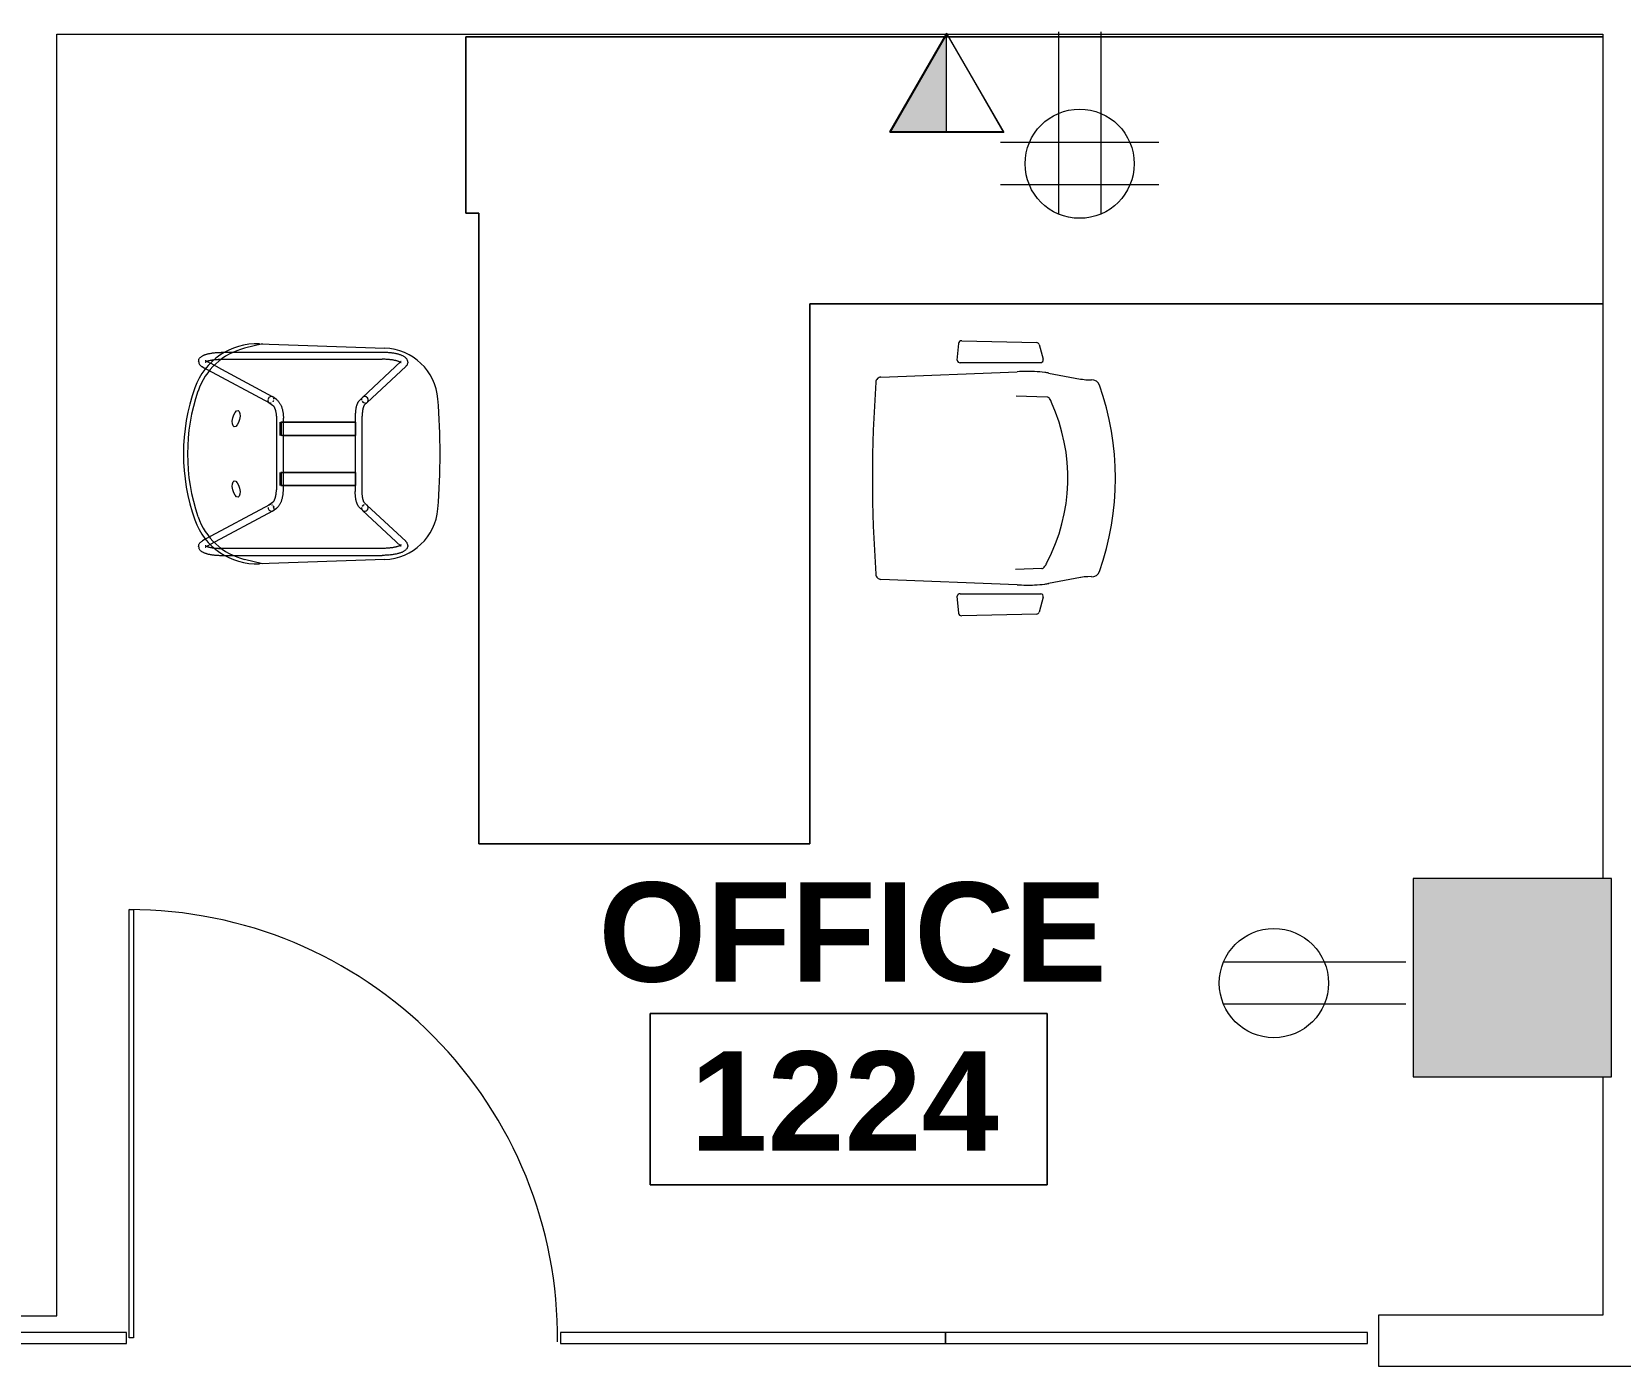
# Model space of a CAD drawing. Header units: inches. Extents: x -326 to 986, y -79 to 1436.
# Drawn here: x 121.2 to 265.2, y 191.3 to 312.3 of the extents above; entities that cross this region are included whole.
import ezdxf

# ---------------------------------------------------------------- set-up
doc = ezdxf.new("R2010")
doc.units = ezdxf.units.IN
doc.header["$LTSCALE"] = 48
doc.header["$MEASUREMENT"] = 0
for name, color, linetype, lineweight in [('A-ANNO-NOTE', 4, 'Continuous', 13), ('A-AREA-IDEN', 1, 'Continuous', 9), ('A-DOOR', 8, 'Continuous', 13), ('A-GLAZ-CURT', 8, 'Continuous', 9), ('A-WALL', 8, 'Continuous', 13), ('I-FURN', 47, 'Continuous', 9), ('S-COLS', 8, 'Continuous', 13)]:
    doc.layers.add(name, color=color, linetype=linetype, lineweight=lineweight)
doc.styles.add('Swis721 Lt BT_B', font='', dxfattribs={"height": 9})
doc.styles.get('Swis721 Lt BT_B').set_extended_font_data('Swis721 Lt BT', bold=True)

# ---------------------------------------------------------------- blocks, each defined once
blk = doc.blocks.new('Concrete-Square-Column - 18 x 18-6977650-Level XX  POWER _ SIGNAL NEW')
at = {"layer": 'S-COLS'}
blk.add_hatch(color=256, dxfattribs=at).paths.add_polyline_path([(-3.86, -9), (9, -9), (9, 9), (-9, 9), (-9, -9)], flags=0)
for p, q in [((9, 9), (-9, 9)), ((-9, 9), (-9, -9)), ((9, -9), (9, 9)), ((-9, -9), (9, -9))]:
    blk.add_line(p, q, dxfattribs=at)
blk = doc.blocks.new('Furniture 15 - Furniture 2-8205209-Level XX  POWER _ SIGNAL NEW')
at = {"layer": 'I-FURN'}
for p, q in [((263.58, 311.82), (160.52, 311.82)), ((160.52, 311.82), (160.52, 295.83)), ((160.52, 295.83), (160.52, 311.82)), ((160.52, 311.82), (263.58, 311.82)), ((160.52, 295.83), (161.7, 295.83)), ((161.7, 295.83), (160.52, 295.83)), ((161.7, 295.83), (161.7, 238.67)), ((161.7, 238.67), (161.7, 295.83)), ((191.7, 238.67), (191.7, 287.61)), ((191.7, 287.61), (263.58, 287.61)), ((263.58, 287.61), (191.7, 287.61)), ((191.7, 287.61), (191.7, 238.67)), ((161.7, 238.67), (191.7, 238.67)), ((191.7, 238.67), (161.7, 238.67))]:
    blk.add_line(p, q, dxfattribs=at)
blk = doc.blocks.new('Haworth_Chair_Very-Perforated Conference - Arms-7937587-Level XX  POWER _ SIGNAL NEW')
at = {"layer": 'I-FURN'}
for p, q in [((-9.66, -3.1), (-9.17, 9.25)), ((9.17, 9.25), (9.66, -3.1)), ((-12.31, -4.88), (-12.46, 1.93)), ((-12.22, 2.2), (-10.7, 2.33)), ((-10.47, 2.08), (-10.47, -5.24)), ((10.47, -5.24), (10.47, 2.08)), ((10.7, 2.33), (12.22, 2.2)), ((12.46, 1.93), (12.31, -4.88)), ((-8.18, -5.32), (-8.28, -2.93)), ((7.35, -5.81), (7.45, -3)), ((-10.78, -5.45), (-12.13, -5.09)), ((12.13, -5.09), (10.78, -5.45)), ((-8.99, -8.85), (-9.54, -5.95)), ((9.54, -5.95), (8.99, -8.85)), ((-8.92, -9.82), (-8.93, -9.49)), ((8.93, -9.49), (8.92, -9.82))]:
    blk.add_line(p, q, dxfattribs=at)
for centre, radius, start, end in [((-8.7, 9.25), 0.465, 90, 180), ((0, -107.25), 117.28, 85.7439, 94.2561), ((8.7, 9.25), 0.465, 0, 90.1415), ((-12.2, 1.95), 0.26, 94.7236, 183.2764), ((-10.72, 2.08), 0.254, 359.9835, 85.1214), ((10.72, 2.08), 0.254, 94.8786, 180.0165), ((12.2, 1.95), 0.26, 356.7236, 85.2764), ((14.88, -4.07), 24.56, 177.734, 181.396), ((-14.88, -4.07), 24.56, 358.604, 2.266), ((-12.06, -4.84), 0.253, 189.3587, 255.0149), ((-10.72, -5.2), 0.251, 255.0149, 352.3147), ((-1.67, -4.48), 8, 181.396, 188.0632), ((-1.67, -4.48), 8, 188.0632, 190.6423), ((-7.9, -5.31), 0.279, 182.2861, 236.5267), ((-7.07, -4.46), 1.47, 227.5862, 244.4489), ((1.67, -4.48), 8, 349.3577, 351.9368), ((1.67, -4.48), 8, 351.9368, 358.604), ((10.72, -5.2), 0.251, 187.6853, 284.9851), ((12.06, -4.84), 0.253, 284.9851, 350.6413), ((0.03, 8.86), 16.55, 242.3132, 294.4119), ((6.23, -4.53), 1.8, 290.6312, 303.4353), ((7.07, -5.79), 0.28, 303.4353, 356.5647), ((-12.59, -9.53), 3.66, 0.5592, 10.6423), ((-8.2, -9.88), 0.726, 175.2058, 250.5697), ((8.2, -9.88), 0.726, 289.4303, 4.7942), ((12.59, -9.53), 3.66, 169.3577, 179.4408), ((0, 13.38), 25.38, 250.5697, 289.4303)]:
    blk.add_arc(centre, radius, start, end, dxfattribs=at)
blk = doc.blocks.new('HighTower_Eyes_Guest - HighTower_Eyes_Guest-V24-Level XX  POWER _ SIGNAL NEW')
at = {"layer": 'I-FURN'}
for p, q in [((-8.38, 8.72), (-5.12, 5.24)), ((-8.25, 8.72), (-8.26, 8.71)), ((-8.25, 8.73), (-8.25, 8.72)), ((-8.25, 8.72), (-8.25, 8.72)), ((-4.67, 5.67), (-7.92, 9.15)), ((7.92, 9.15), (4.67, 5.67)), ((5.12, 5.24), (8.38, 8.72)), ((8.31, 9.33), (8.25, 9.33)), ((8.25, 8.73), (8.25, 8.72)), ((-9.98, -4.11), (-9.58, 7.25)), ((8.33, 8.6), (8.34, 8.57)), ((8.53, 7.8), (8.53, 7.74)), ((8.53, 7.74), (8.54, 7.67)), ((8.54, 7.67), (8.55, 7.6)), ((9.19, 7.46), (9.19, 7.38)), ((9.58, 7.25), (9.98, -4.11)), ((-9.2, 7.02), (-9.2, -7.23)), ((-8.57, -7.57), (-8.57, 7.02)), ((8.57, 7.02), (8.57, -7.57)), ((9.2, -7.19), (9.2, 7.02)), ((-5.13, 5.25), (-4.85, 4.95)), ((-4.4, 5.38), (-4.67, 5.67)), ((-4.42, 4.71), (-4.38, 4.7)), ((3.42, 5.2), (-3.42, 5.2)), ((-3.42, 4.58), (-2.86, 4.58)), ((-1.68, 4.61), (-2.86, 4.61)), ((-2.86, 4.61), (-2.86, 4.59)), ((-2.86, 4.6), (-1.68, 4.6)), ((-2.86, 4.58), (-2.86, 4.6)), ((-2.86, 3.53), (-2.86, 4.6)), ((-2.86, 4.59), (-2.86, 4.58)), ((-2.86, 4.58), (-2.86, 3.07)), ((-1.68, 4.59), (-1.68, 4.61)), ((-1.68, 4.6), (-1.68, 4.58)), ((-1.68, 4.6), (-1.68, 3.53)), ((-1.68, 4.58), (-1.68, 4.59)), ((-1.68, 4.58), (1.68, 4.58)), ((-1.68, 3.07), (-1.68, 4.58)), ((1.68, 4.59), (1.68, 4.61)), ((1.68, 4.61), (2.86, 4.61)), ((1.68, 3.53), (1.68, 4.6)), ((1.68, 4.6), (1.68, 4.58)), ((2.86, 4.6), (1.68, 4.6)), ((1.68, 4.58), (1.68, 4.59)), ((1.68, 4.58), (1.68, 3.07)), ((2.86, 4.61), (2.86, 4.59)), ((2.86, 4.58), (2.86, 4.6)), ((2.86, 4.6), (2.86, 3.53)), ((2.86, 4.59), (2.86, 4.58)), ((2.86, 4.58), (3.42, 4.58)), ((2.86, 3.07), (2.86, 4.58)), ((4.67, 5.67), (4.4, 5.38)), ((4.85, 4.95), (5.13, 5.25)), ((-2.86, 3.21), (-2.86, 3.53)), ((-2.86, -1.43), (-2.86, 3.21)), ((-2.86, 3.07), (-2.86, 1.82)), ((-1.68, 3.53), (-1.68, 3.21)), ((-1.68, 3.21), (-1.68, -1.43)), ((-1.68, 1.82), (-1.68, 3.07)), ((1.68, 3.21), (1.68, 3.53)), ((1.68, -1.43), (1.68, 3.21)), ((1.68, 3.07), (1.68, 1.82)), ((2.86, 3.53), (2.86, 3.21)), ((2.86, 3.21), (2.86, -1.43)), ((2.86, 1.82), (2.86, 3.07)), ((-2.86, 1.82), (-2.86, 0.75)), ((-1.68, 0.75), (-1.68, 1.82)), ((1.68, 1.82), (1.68, 0.75)), ((2.86, 0.75), (2.86, 1.82)), ((-2.86, 0.75), (-2.86, -0.38)), ((-1.68, -0.38), (-1.68, 0.75)), ((1.68, 0.75), (1.68, -0.38)), ((2.86, -0.38), (2.86, 0.75)), ((-2.86, -0.38), (-2.86, -1.94)), ((-2.86, -1.76), (-2.86, -1.43)), ((-1.68, -1.94), (-1.68, -0.38)), ((-1.68, -1.43), (-1.68, -1.76)), ((1.68, -0.38), (1.68, -1.95)), ((1.68, -1.76), (1.68, -1.43)), ((2.86, -1.94), (2.86, -0.38)), ((2.86, -1.43), (2.86, -1.76)), ((-4.92, -2.56), (-5.16, -2.9)), ((3.25, -1.94), (-3.25, -1.94)), ((-3.25, -2.57), (3.25, -2.57)), ((-2.86, -2.04), (-2.86, -1.76)), ((-2.86, -1.99), (-2.86, -2.03)), ((-2.86, -2.04), (-2.86, -2.1)), ((-2.86, -2.1), (-2.86, -2.04)), ((-2.86, -2.17), (-2.86, -2.1)), ((-2.86, -2.12), (-2.86, -2.17)), ((-1.68, -2.12), (-2.86, -2.12)), ((-1.68, -2.22), (-2.86, -2.22)), ((-1.68, -1.76), (-1.68, -2.04)), ((-1.68, -2.04), (-1.68, -2.09)), ((-1.68, -2.09), (-1.68, -2.04)), ((-1.68, -2.1), (-1.68, -2.16)), ((1.68, -2.04), (1.68, -1.76)), ((1.68, -2.05), (1.68, -2.1)), ((1.68, -2.1), (1.68, -2.05)), ((1.68, -2.12), (1.68, -2.18)), ((1.68, -2.18), (1.68, -2.12)), ((2.86, -2.12), (1.68, -2.12)), ((2.86, -2.22), (1.68, -2.22)), ((2.86, -1.76), (2.86, -1.96)), ((2.86, -1.99), (2.86, -2.04)), ((2.86, -2.04), (2.86, -1.99)), ((2.86, -2.04), (2.86, -2.1)), ((2.86, -2.1), (2.86, -2.04)), ((2.86, -2.11), (2.86, -2.18)), ((2.86, -2.18), (2.86, -2.12)), ((5.16, -2.9), (4.92, -2.56)), ((-9.97, -3.84), (-9.57, -5.45)), ((-5.18, -2.92), (-7.65, -7.52)), ((-7.65, -8.84), (-4.63, -3.21)), ((-4.65, -3.26), (-4.41, -2.93)), ((4.41, -2.93), (4.65, -3.26)), ((4.62, -3.2), (7.71, -8.96)), ((8.2, -8.54), (5.17, -2.9)), ((9.97, -3.84), (9.57, -5.45)), ((-9.2, -7.23), (-9.2, -7.57)), ((-8.2, -8.54), (-8.43, -8.96)), ((-7.65, -7.52), (-8.18, -8.49)), ((8.43, -8.96), (8.2, -8.54)), ((9.2, -7.57), (9.2, -7.23)), ((-8.3, -9.03), (-8.3, -9.03)), ((-7.88, -9.26), (-7.71, -8.96)), ((-7.71, -8.96), (-7.65, -8.85)), ((7.71, -8.96), (7.88, -9.26)), ((8.3, -9.03), (8.3, -9.03))]:
    blk.add_line(p, q, dxfattribs=at)
at = {"layer": 'I-FURN', "flags": 128}
for points in [[(-8.9, 8.84), (-8.93, 8.79), (-8.95, 8.74), (-8.97, 8.68), (-8.99, 8.62), (-9.01, 8.56), (-9.03, 8.5), (-9.04, 8.43), (-9.06, 8.37), (-9.08, 8.3), (-9.09, 8.23), (-9.1, 8.16), (-9.12, 8.08), (-9.13, 8.01), (-9.14, 7.93), (-9.15, 7.86), (-9.16, 7.78), (-9.17, 7.7)], [(-8.32, 9.33), (-8.38, 9.33), (-8.45, 9.31), (-8.51, 9.29), (-8.56, 9.27), (-8.61, 9.24), (-8.65, 9.2), (-8.69, 9.16), (-8.73, 9.12), (-8.77, 9.08), (-8.8, 9.04), (-8.83, 8.99), (-8.85, 8.94), (-8.88, 8.9), (-8.9, 8.85)], [(-8.3, 8.66), (-8.31, 8.63), (-8.33, 8.6), (-8.34, 8.57), (-8.36, 8.53), (-8.37, 8.49), (-8.39, 8.45), (-8.4, 8.4), (-8.42, 8.35), (-8.43, 8.3), (-8.45, 8.25), (-8.46, 8.19), (-8.47, 8.13), (-8.48, 8.07), (-8.49, 8.01), (-8.51, 7.95), (-8.52, 7.88), (-8.52, 7.81)], [(-8.38, 8.73), (-8.38, 8.72), (-8.38, 8.72)], [(-8.31, 9.33), (-8.25, 9.33), (-8.19, 9.31), (-8.13, 9.29), (-8.07, 9.27), (-8.02, 9.24), (-7.98, 9.2), (-7.94, 9.16), (-7.92, 9.15)], [(-8.26, 8.71), (-8.27, 8.7), (-8.29, 8.68), (-8.3, 8.66)], [(8.02, 9.24), (7.98, 9.2), (7.94, 9.16), (7.92, 9.15)], [(8.13, 9.29), (8.07, 9.27), (8.02, 9.24)], [(8.25, 9.33), (8.19, 9.31), (8.13, 9.29)], [(8.25, 8.72), (8.25, 8.72), (8.26, 8.71)], [(8.26, 8.71), (8.27, 8.7), (8.29, 8.68), (8.3, 8.66)], [(8.3, 8.66), (8.31, 8.63), (8.33, 8.6)], [(8.32, 9.33), (8.38, 9.33), (8.45, 9.31), (8.51, 9.29), (8.56, 9.27), (8.61, 9.24), (8.65, 9.2), (8.69, 9.16), (8.73, 9.12), (8.77, 9.08), (8.8, 9.04), (8.83, 8.99), (8.85, 8.94), (8.88, 8.9), (8.9, 8.85)], [(8.38, 8.73), (8.38, 8.72), (8.38, 8.72)], [(8.9, 8.84), (8.93, 8.79), (8.95, 8.74), (8.97, 8.68), (8.99, 8.62), (9.01, 8.56), (9.03, 8.5), (9.04, 8.43), (9.06, 8.37), (9.08, 8.3), (9.09, 8.23), (9.1, 8.16), (9.12, 8.08), (9.13, 8.01), (9.14, 7.93), (9.15, 7.86), (9.16, 7.78), (9.17, 7.7)], [(-9.19, 7.46), (-9.19, 7.38), (-9.19, 7.29), (-9.2, 7.21), (-9.2, 7.13), (-9.2, 7.04), (-9.2, 7.02)], [(-9.17, 7.68), (-9.17, 7.62), (-9.18, 7.54), (-9.19, 7.46)], [(-8.53, 7.8), (-8.53, 7.74), (-8.54, 7.67), (-8.55, 7.6), (-8.55, 7.53), (-8.56, 7.45), (-8.56, 7.38), (-8.57, 7.3), (-8.57, 7.23), (-8.57, 7.15), (-8.57, 7.08), (-8.57, 7.02)], [(8.34, 8.57), (8.36, 8.53), (8.37, 8.49), (8.39, 8.45), (8.4, 8.4)], [(8.4, 8.4), (8.42, 8.35), (8.43, 8.3), (8.45, 8.25)], [(8.45, 8.25), (8.46, 8.19), (8.47, 8.13), (8.48, 8.07), (8.49, 8.01), (8.51, 7.95), (8.52, 7.88), (8.52, 7.81)], [(8.55, 7.6), (8.55, 7.53), (8.56, 7.45), (8.56, 7.38), (8.57, 7.3), (8.57, 7.23)], [(8.57, 7.23), (8.57, 7.15), (8.57, 7.08), (8.57, 7.02)], [(9.17, 7.68), (9.17, 7.62), (9.18, 7.54), (9.19, 7.46)], [(9.19, 7.38), (9.19, 7.29), (9.2, 7.21), (9.2, 7.13)], [(9.2, 7.13), (9.2, 7.04), (9.2, 7.02)], [(-4.85, 4.95), (-4.82, 4.92), (-4.79, 4.89), (-4.76, 4.87), (-4.72, 4.85), (-4.69, 4.83), (-4.65, 4.81), (-4.62, 4.79), (-4.58, 4.77), (-4.54, 4.75), (-4.5, 4.74), (-4.46, 4.73), (-4.42, 4.71)], [(-4.4, 5.38), (-4.4, 5.38), (-4.39, 5.38), (-4.38, 5.37), (-4.37, 5.37), (-4.36, 5.36), (-4.35, 5.35), (-4.33, 5.34), (-4.31, 5.33), (-4.29, 5.33), (-4.26, 5.32), (-4.24, 5.31), (-4.21, 5.3), (-4.18, 5.29), (-4.15, 5.28), (-4.11, 5.27), (-4.08, 5.27), (-4.04, 5.26), (-4, 5.25), (-3.97, 5.24), (-3.93, 5.24), (-3.88, 5.23), (-3.84, 5.23), (-3.8, 5.22), (-3.76, 5.22), (-3.71, 5.21), (-3.67, 5.21), (-3.62, 5.21), (-3.58, 5.21), (-3.53, 5.2), (-3.49, 5.2), (-3.44, 5.2), (-3.42, 5.2)], [(-4.38, 4.7), (-4.34, 4.69), (-4.29, 4.67), (-4.25, 4.66), (-4.2, 4.65), (-4.16, 4.64), (-4.11, 4.64), (-4.06, 4.63), (-4.01, 4.62), (-3.96, 4.61), (-3.91, 4.61), (-3.86, 4.6), (-3.81, 4.6), (-3.76, 4.59), (-3.7, 4.59), (-3.65, 4.58), (-3.6, 4.58), (-3.54, 4.58), (-3.49, 4.58), (-3.44, 4.58), (-3.42, 4.58)], [(4.4, 5.38), (4.4, 5.38), (4.39, 5.38), (4.38, 5.37), (4.37, 5.37), (4.36, 5.36), (4.35, 5.35), (4.33, 5.34), (4.31, 5.33), (4.29, 5.33), (4.26, 5.32), (4.24, 5.31), (4.21, 5.3), (4.18, 5.29), (4.15, 5.28), (4.11, 5.27), (4.08, 5.27), (4.04, 5.26), (4, 5.25), (3.97, 5.24), (3.93, 5.24), (3.88, 5.23), (3.84, 5.23), (3.8, 5.22), (3.76, 5.22), (3.71, 5.21), (3.67, 5.21), (3.62, 5.21), (3.58, 5.21), (3.53, 5.2), (3.49, 5.2), (3.44, 5.2), (3.42, 5.2)], [(4.85, 4.95), (4.82, 4.92), (4.79, 4.89), (4.76, 4.87), (4.72, 4.85), (4.69, 4.83), (4.65, 4.81), (4.62, 4.79), (4.58, 4.77), (4.54, 4.75), (4.5, 4.74), (4.46, 4.73), (4.42, 4.71), (4.38, 4.7), (4.34, 4.69), (4.29, 4.67), (4.25, 4.66), (4.2, 4.65), (4.16, 4.64), (4.11, 4.64), (4.06, 4.63), (4.01, 4.62), (3.96, 4.61), (3.91, 4.61), (3.86, 4.6), (3.81, 4.6), (3.76, 4.59), (3.7, 4.59), (3.65, 4.58), (3.6, 4.58), (3.54, 4.58), (3.49, 4.58), (3.44, 4.58), (3.42, 4.58)], [(-4.92, -2.56), (-4.89, -2.52), (-4.86, -2.48), (-4.82, -2.44), (-4.78, -2.41), (-4.74, -2.37), (-4.7, -2.34), (-4.66, -2.31), (-4.61, -2.28), (-4.56, -2.25), (-4.52, -2.22), (-4.47, -2.2), (-4.41, -2.17), (-4.36, -2.15), (-4.31, -2.12), (-4.25, -2.1), (-4.19, -2.08), (-4.14, -2.07), (-4.08, -2.05), (-4.02, -2.03), (-3.96, -2.02), (-3.9, -2.01), (-3.83, -1.99), (-3.77, -1.98), (-3.71, -1.97), (-3.64, -1.96), (-3.58, -1.96), (-3.51, -1.95), (-3.45, -1.95), (-3.38, -1.94), (-3.32, -1.94), (-3.25, -1.94)], [(-4.41, -2.93), (-4.4, -2.91), (-4.39, -2.9), (-4.38, -2.89), (-4.36, -2.87), (-4.34, -2.85), (-4.32, -2.84), (-4.3, -2.82), (-4.28, -2.8), (-4.25, -2.79), (-4.22, -2.77), (-4.19, -2.75), (-4.15, -2.74), (-4.12, -2.72), (-4.08, -2.71), (-4.04, -2.69), (-4, -2.68), (-3.96, -2.66), (-3.91, -2.65), (-3.87, -2.64), (-3.82, -2.63), (-3.77, -2.62), (-3.72, -2.61), (-3.67, -2.6), (-3.62, -2.59), (-3.57, -2.59), (-3.52, -2.58), (-3.46, -2.58), (-3.41, -2.57), (-3.36, -2.57), (-3.3, -2.57), (-3.25, -2.57)], [(4.92, -2.56), (4.89, -2.52), (4.86, -2.48), (4.82, -2.44), (4.78, -2.41), (4.74, -2.37), (4.7, -2.34), (4.66, -2.31), (4.61, -2.28), (4.56, -2.25), (4.52, -2.22), (4.47, -2.2), (4.41, -2.17), (4.36, -2.15), (4.31, -2.12), (4.25, -2.1), (4.19, -2.08), (4.14, -2.07), (4.08, -2.05), (4.02, -2.03), (3.96, -2.02), (3.9, -2.01), (3.83, -1.99), (3.77, -1.98), (3.71, -1.97), (3.64, -1.96), (3.58, -1.96), (3.51, -1.95), (3.45, -1.95), (3.38, -1.94), (3.32, -1.94), (3.25, -1.94)], [(4.41, -2.93), (4.4, -2.91), (4.39, -2.9), (4.38, -2.89), (4.36, -2.87), (4.34, -2.85), (4.32, -2.84), (4.3, -2.82), (4.28, -2.8), (4.25, -2.79), (4.22, -2.77), (4.19, -2.75), (4.15, -2.74), (4.12, -2.72), (4.08, -2.71), (4.04, -2.69), (4, -2.68), (3.96, -2.66), (3.91, -2.65), (3.87, -2.64), (3.82, -2.63), (3.77, -2.62), (3.72, -2.61), (3.67, -2.6), (3.62, -2.59), (3.57, -2.59), (3.52, -2.58), (3.46, -2.58), (3.41, -2.57), (3.36, -2.57), (3.3, -2.57), (3.25, -2.57)], [(-8.39, -9.63), (-8.45, -9.62), (-8.51, -9.61), (-8.57, -9.59), (-8.62, -9.57), (-8.67, -9.54), (-8.71, -9.5), (-8.75, -9.47), (-8.78, -9.43), (-8.81, -9.39), (-8.84, -9.35), (-8.87, -9.31), (-8.89, -9.27), (-8.91, -9.22), (-8.94, -9.18), (-8.96, -9.13), (-8.98, -9.08), (-9, -9.03), (-9.01, -8.98), (-9.03, -8.92), (-9.05, -8.87), (-9.06, -8.81), (-9.08, -8.75), (-9.09, -8.69), (-9.1, -8.63), (-9.11, -8.57), (-9.13, -8.5), (-9.14, -8.44), (-9.15, -8.37), (-9.16, -8.3), (-9.16, -8.24), (-9.17, -8.17), (-9.18, -8.09), (-9.18, -8.02), (-9.19, -7.95), (-9.19, -7.88), (-9.19, -7.81), (-9.2, -7.73), (-9.2, -7.66), (-9.2, -7.59), (-9.2, -7.57)], [(-8.55, -8.08), (-8.56, -8.03), (-8.56, -7.96), (-8.56, -7.9), (-8.57, -7.83), (-8.57, -7.77), (-8.57, -7.7), (-8.57, -7.64), (-8.57, -7.57), (-8.57, -7.57)], [(-8.54, -8.2), (-8.54, -8.15), (-8.55, -8.09)], [(-8.38, -8.88), (-8.4, -8.85), (-8.41, -8.81), (-8.42, -8.78), (-8.43, -8.74), (-8.45, -8.69), (-8.46, -8.65), (-8.47, -8.6), (-8.48, -8.55), (-8.49, -8.5), (-8.5, -8.44), (-8.51, -8.39), (-8.52, -8.33), (-8.53, -8.27), (-8.54, -8.21)], [(8.38, -8.88), (8.4, -8.85), (8.41, -8.81), (8.42, -8.78), (8.43, -8.74), (8.45, -8.69), (8.46, -8.65), (8.47, -8.6), (8.48, -8.55), (8.49, -8.5), (8.5, -8.44), (8.51, -8.39), (8.52, -8.33), (8.53, -8.27), (8.54, -8.21)], [(8.39, -9.63), (8.45, -9.62), (8.51, -9.61), (8.57, -9.59), (8.62, -9.57), (8.67, -9.54), (8.71, -9.5), (8.75, -9.47), (8.78, -9.43), (8.81, -9.39), (8.84, -9.35), (8.87, -9.31), (8.89, -9.27), (8.91, -9.22), (8.94, -9.18), (8.96, -9.13), (8.98, -9.08), (9, -9.03), (9.01, -8.98), (9.03, -8.92), (9.05, -8.87), (9.06, -8.81), (9.08, -8.75), (9.09, -8.69), (9.1, -8.63), (9.11, -8.57), (9.13, -8.5), (9.14, -8.44), (9.15, -8.37), (9.16, -8.3), (9.16, -8.24), (9.17, -8.17), (9.18, -8.09), (9.18, -8.02), (9.19, -7.95), (9.19, -7.88), (9.19, -7.81), (9.2, -7.73), (9.2, -7.66), (9.2, -7.59), (9.2, -7.57)], [(8.54, -8.2), (8.54, -8.15), (8.55, -8.09), (8.56, -8.03), (8.56, -7.96), (8.56, -7.9)], [(8.56, -7.9), (8.57, -7.83), (8.57, -7.77), (8.57, -7.7), (8.57, -7.64), (8.57, -7.57), (8.57, -7.57)], [(-8.47, -9.03), (-8.47, -9.03), (-8.46, -9.02), (-8.46, -9.01), (-8.45, -9), (-8.44, -8.98), (-8.43, -8.96)], [(-8.39, -9.63), (-8.32, -9.62), (-8.26, -9.61), (-8.21, -9.59), (-8.15, -9.57), (-8.11, -9.54), (-8.06, -9.5), (-8.03, -9.47), (-7.99, -9.43), (-7.96, -9.39), (-7.93, -9.35), (-7.91, -9.31), (-7.88, -9.27), (-7.88, -9.26)], [(-8.32, -9.01), (-8.32, -9), (-8.34, -8.98), (-8.35, -8.96), (-8.36, -8.94), (-8.37, -8.91), (-8.38, -8.88)], [(-8.3, -9.03), (-8.31, -9.02), (-8.32, -9.01)], [(8.39, -9.63), (8.32, -9.62), (8.26, -9.61), (8.21, -9.59), (8.15, -9.57), (8.11, -9.54), (8.06, -9.5), (8.03, -9.47), (7.99, -9.43), (7.96, -9.39), (7.93, -9.35), (7.91, -9.31), (7.88, -9.27), (7.88, -9.26)], [(8.3, -9.03), (8.31, -9.02), (8.32, -9.01)], [(8.32, -9.01), (8.32, -9), (8.34, -8.98), (8.35, -8.96), (8.36, -8.94), (8.37, -8.91), (8.38, -8.88)], [(8.47, -9.03), (8.47, -9.03), (8.46, -9.02), (8.46, -9.01), (8.45, -9), (8.44, -8.98), (8.43, -8.96)]]:
    blk.add_lwpolyline(points, dxfattribs=at)
at = {"layer": 'I-FURN'}
for centre, radius, start, end in [((-4.58, 7.08), 5, 94.6837, 178), ((0, -48.87), 61.14, 85.3163, 94.6837), ((4.58, 7.08), 5, 2, 85.3163), ((-3.98, -4.32), 6, 178, 250.5275), ((3.98, -4.32), 6, 289.4725, 2), ((-3.75, -4), 6, 194, 251.1082), ((3.75, -4), 6, 288.8918, 346), ((0, 6.94), 17.94, 250.5275, 289.4725), ((0, 6.94), 17.94, 250.5275, 289.4725), ((0, 6.94), 17.57, 251.1082, 288.8918)]:
    blk.add_arc(centre, radius, start, end, dxfattribs=at)
for centre, major_axis, ratio, start_param, end_param in [((-4.9, 5.46), (0.227, 0.214), 0.915808, 2.167109, 2.357146), ((-4.9, 5.46), (0.227, 0.214), 0.915808, 2.428908, 2.632137), ((-4.9, 5.45), (0.228, 0.213), 0.916448, 2.43874, 2.608271), ((-4.9, 5.45), (0.228, 0.213), 0.916448, 2.175608, 2.346472), ((-4.9, 5.46), (0.227, 0.214), 0.915808, 2.690708, 2.898951), ((-4.9, 5.46), (0.227, 0.214), 0.915808, 1.90531, 2.091125), ((-4.9, 5.45), (0.228, 0.213), 0.916448, 1.912584, 2.084672), ((-4.9, 5.45), (0.228, 0.213), 0.916448, 2.870071, 3.13187), ((-4.9, 5.46), (0.227, 0.214), 0.915808, 2.952507, 3.141593), ((-4.9, 5.46), (0.227, 0.214), 0.915808, 1.119912, 1.82653), ((-4.9, 5.46), (0.227, 0.214), 0.915808, 3.141593, 3.214307), ((-4.9, 5.45), (0.228, 0.213), 0.916448, 3.13187, 3.141593), ((-4.9, 5.46), (0.227, 0.214), 0.915808, 3.289597, 3.476106), ((-4.9, 5.45), (0.228, 0.213), 0.916448, 1.386162, 1.561074), ((-4.9, 5.45), (0.228, 0.213), 0.916448, 1.122377, 1.299274), ((-4.9, 5.45), (0.228, 0.213), 0.916448, 3.684418, 3.861128), ((-4.9, 5.46), (0.227, 0.214), 0.915808, 0.858112, 1.035719), ((-4.9, 5.45), (0.228, 0.213), 0.916448, 0.85768, 1.037475), ((-4.9, 5.45), (0.228, 0.213), 0.916448, 3.917268, 4.104054), ((-4.9, 5.46), (0.227, 0.214), 0.915808, 0.334513, 0.772256), ((-4.9, 5.45), (0.228, 0.213), 0.916448, 0.590929, 0.775676), ((-4.9, 5.45), (0.228, 0.213), 0.916448, 0.317986, 0.513876), ((-4.9, 5.45), (0.228, 0.213), 0.916448, 4.471424, 5.226265), ((-4.9, 5.45), (0.228, 0.213), 0.916448, 6.011663, 6.535262), ((-4.9, 5.46), (0.227, 0.214), 0.915808, 6.0941, 6.355899), ((-4.9, 5.46), (0.227, 0.214), 0.915808, 4.785103, 5.278321), ((-4.9, 5.45), (0.228, 0.213), 0.916448, 5.766308, 5.982538), ((-4.9, 5.45), (0.228, 0.213), 0.916448, 5.524019, 5.708881), ((4.9, 5.45), (-0.228, 0.213), 0.916448, 1.05692, 1.808476), ((4.9, 5.45), (-0.228, 0.213), 0.916448, 6.031109, 6.554707), ((4.9, 5.46), (-0.227, 0.214), 0.915808, 6.210471, 6.472271), ((4.9, 5.46), (-0.227, 0.214), 0.915808, 1.236283, 1.433525), ((4.9, 5.46), (-0.227, 0.214), 0.915808, 1.498082, 1.759882), ((4.9, 5.45), (-0.228, 0.213), 0.916448, 5.769309, 5.979921), ((4.9, 5.46), (-0.227, 0.214), 0.915808, 5.775508, 5.948672), ((4.9, 5.45), (-0.228, 0.213), 0.916448, 5.50751, 5.70291), ((4.9, 5.46), (-0.227, 0.214), 0.915808, 5.511438, 5.686873), ((4.9, 5.45), (-0.228, 0.213), 0.916448, 2.177595, 2.364128), ((4.9, 5.45), (-0.228, 0.213), 0.916448, 5.24571, 5.434476), ((4.9, 5.46), (-0.227, 0.214), 0.915808, 5.247927, 5.425073), ((4.9, 5.45), (-0.228, 0.213), 0.916448, 2.440623, 2.627717), ((4.9, 5.45), (-0.228, 0.213), 0.916448, 4.983911, 5.168812), ((4.9, 5.46), (-0.227, 0.214), 0.915808, 4.984498, 5.163274), ((4.9, 5.46), (-0.227, 0.214), 0.915808, 2.54528, 2.707622), ((4.9, 5.45), (-0.228, 0.213), 0.916448, 4.722112, 4.904368), ((4.9, 5.46), (-0.227, 0.214), 0.915808, 4.456985, 4.639675), ((4.9, 5.46), (-0.227, 0.214), 0.915808, 3.068879, 3.141593), ((4.9, 5.45), (-0.228, 0.213), 0.916448, 3.141593, 3.151315), ((4.9, 5.45), (-0.228, 0.213), 0.916448, 3.151315, 3.413115), ((4.9, 5.46), (-0.227, 0.214), 0.915808, 3.141593, 3.330678), ((4.9, 5.46), (-0.227, 0.214), 0.915808, 4.192335, 4.377876), ((4.9, 5.45), (-0.228, 0.213), 0.916448, 4.198513, 4.377029), ((4.9, 5.46), (-0.227, 0.214), 0.915808, 3.386445, 3.592477), ((4.9, 5.46), (-0.227, 0.214), 0.915808, 3.92624, 4.116076), ((4.9, 5.45), (-0.228, 0.213), 0.916448, 3.936713, 4.113626), ((4.9, 5.46), (-0.227, 0.214), 0.915808, 3.653056, 3.854277), ((4.9, 5.45), (-0.228, 0.213), 0.916448, 3.674914, 3.850093), ((-4.9, -3.07), (-0.275, 0.148), 0.846149, 6.063543, 6.325342), ((-4.91, -3.08), (-0.255, 0.181), 0.826969, 5.525085, 5.754636), ((-4.91, -3.08), (-0.255, 0.181), 0.826969, 5.082031, 5.243448), ((-4.91, -3.08), (-0.255, 0.181), 0.826969, 4.719849, 4.91726), ((-4.9, -3.07), (-0.275, 0.148), 0.846149, 4.492747, 4.754546), ((4.9, -3.05), (0.275, 0.148), 0.846149, 1.287619, 1.78679), ((4.91, -3.08), (0.255, 0.181), 0.826969, 1.301537, 1.534958), ((4.91, -3.08), (0.255, 0.181), 0.826969, 1.039737, 1.201154), ((4.9, -3.05), (0.275, 0.148), 0.846149, 4.408433, 6.502828), ((4.9, -3.05), (0.275, 0.148), 0.846149, 0.743241, 0.922887), ((4.9, -3.05), (0.275, 0.148), 0.846149, 0.219642, 0.433932), ((4.91, -3.08), (0.255, 0.181), 0.826969, 0, 0.254339), ((-4.9, -3.07), (-0.275, 0.148), 0.846149, 0.042157, 2.033667), ((-4.91, -3.08), (-0.255, 0.181), 0.826969, 0.26926, 0.531059), ((-4.91, -3.08), (-0.255, 0.181), 0.826969, 0.531059, 0.792858), ((-4.91, -3.08), (-0.255, 0.181), 0.826969, 0, 0.00746), ((-4.9, -3.07), (-0.275, 0.148), 0.846149, 2.136552, 2.307557), ((-4.9, -3.07), (-0.275, 0.148), 0.846149, 2.398351, 2.590906), ((-4.9, -3.07), (-0.275, 0.148), 0.846149, 2.660151, 2.896492), ((-4.9, -3.07), (-0.275, 0.148), 0.846149, 2.92195, 3.141593), ((-4.91, -3.08), (-0.255, 0.181), 0.826969, 3.141593, 3.382773), ((-4.9, -3.07), (-0.275, 0.148), 0.846149, 3.141593, 3.18375), ((-4.91, -3.08), (-0.255, 0.181), 0.826969, 3.737682, 3.917238), ((-4.9, -3.07), (-0.275, 0.148), 0.846149, 3.19024, 3.369721), ((4.9, -3.05), (0.275, 0.148), 0.846149, 2.575837, 2.796189), ((4.9, -3.05), (0.275, 0.148), 0.846149, 2.92445, 3.361235), ((4.9, -3.05), (0.275, 0.148), 0.846149, 2.052238, 2.314038), ((4.91, -3.08), (0.255, 0.181), 0.826969, 2.900413, 3.141593), ((4.9, -3.05), (0.275, 0.148), 0.846149, 4.146633, 4.408433), ((4.91, -3.08), (0.255, 0.181), 0.826969, 6.275725, 6.283185), ((4.91, -3.08), (0.255, 0.181), 0.826969, 5.490327, 5.654906), ((4.91, -3.08), (0.255, 0.181), 0.826969, 5.752126, 5.946129)]:
    blk.add_ellipse(centre, major_axis=major_axis, ratio=ratio, start_param=start_param, end_param=end_param, dxfattribs=at)
for centre, major_axis in [((-3.19, -6.22), (-0.731, 0.169)), ((3.19, -6.22), (0.731, 0.169))]:
    blk.add_ellipse(centre, major_axis=major_axis, ratio=0.429347, dxfattribs=at)
blk = doc.blocks.new('CW-Single Glass Door - Full Rail - Long Pull-8645907-Level XX  POWER _ SIGNAL NEW')
at = {"layer": 'A-DOOR'}
for p, q in [((-19.42, 40.08), (-19.04, 40.08)), ((-19.42, 1.25), (-19.42, 40.08)), ((-19.04, 40.08), (-19.04, 1.25)), ((-19.04, 1.25), (-19.42, 1.25))]:
    blk.add_line(p, q, dxfattribs=at)
blk.add_arc((-19.42, 1.25), 38.83, 359.5, 90, dxfattribs=at)
blk = doc.blocks.new('System Panel - Glazed-8645916-Level XX  POWER _ SIGNAL NEW')
at = {"layer": 'A-GLAZ-CURT'}
for p, q in [((5.88, 1.75), (-5.88, 1.75)), ((-5.88, 1.75), (-5.88, 0.75)), ((5.88, 0.75), (5.88, 1.75)), ((-5.88, 0.75), (5.88, 0.75))]:
    blk.add_line(p, q, dxfattribs=at)
blk = doc.blocks.new('System Panel - Glazed-8645920-Level XX  POWER _ SIGNAL NEW')
at = {"layer": 'A-GLAZ-CURT'}
for p, q in [((17.46, 1.75), (-17.46, 1.75)), ((-17.46, 1.75), (-17.46, 0.75)), ((17.46, 0.75), (17.46, 1.75)), ((-17.46, 0.75), (17.46, 0.75))]:
    blk.add_line(p, q, dxfattribs=at)
blk = doc.blocks.new('System Panel - Glazed-8641703-Level XX  POWER _ SIGNAL NEW')
at = {"layer": 'A-GLAZ-CURT'}
for p, q in [((19.125, 1.75), (-19.125, 1.75)), ((-19.125, 1.75), (-19.125, 0.75)), ((19.125, 0.75), (19.125, 1.75)), ((-19.125, 0.75), (19.125, 0.75))]:
    blk.add_line(p, q, dxfattribs=at)
blk = doc.blocks.new('Room Tag - Room Name and Number-3379422-Level XX  POWER _ SIGNAL NEW')
at = {"layer": 'A-AREA-IDEN'}
for p, q in [((-0.1881, -0.1636), (-0.1881, -0.0018)), ((-0.1881, -0.0018), (0.1869, -0.0018)), ((0.1869, -0.0018), (-0.1881, -0.0018)), ((-0.1881, -0.0018), (-0.1881, -0.1636)), ((0.1869, -0.0018), (0.1869, -0.1636)), ((0.1869, -0.1636), (0.1869, -0.0018)), ((0.1869, -0.1636), (-0.1881, -0.1636)), ((-0.1881, -0.1636), (0.1869, -0.1636))]:
    blk.add_line(p, q, dxfattribs=at)

msp = doc.modelspace()

# ---------------------------------------------------------------- hatches: boundary and pattern name
at = {"layer": 'A-ANNO-NOTE'}
msp.add_hatch(color=256, dxfattribs=at).paths.add_polyline_path([(198.93, 303.2), (204.09, 303.2), (204.09, 312.13), (203.64, 311.37)], flags=0)

# ---------------------------------------------------------------- linework, layer by layer
for p, q in [((204.09, 312.13), (198.93, 303.2)), ((204.09, 312.13), (198.93, 303.2)), ((204.13, 312.06), (198.97, 303.13)), ((201.13, 312.06), (207.13, 312.06)), ((204.09, 303.2), (204.09, 312.13)), ((204.09, 312.13), (209.24, 303.2)), ((204.13, 312.06), (209.28, 303.13)), ((214.25, 312.27), (214.25, 295.74)), ((218.08, 312.27), (218.08, 295.74)), ((198.93, 303.2), (204.09, 303.2)), ((209.24, 303.2), (198.93, 303.2)), ((209.28, 303.13), (198.97, 303.13)), ((223.34, 302.22), (208.99, 302.22)), ((223.34, 298.39), (208.99, 298.39)), ((245.74, 227.95), (229.21, 227.95)), ((245.74, 227.95), (229.21, 227.95)), ((245.74, 224.12), (229.21, 224.12))]:
    msp.add_line(p, q, dxfattribs=at)
for centre in [(216.16, 300.31), (233.77, 226.04)]:
    msp.add_circle(centre, 4.95, dxfattribs=at)
at = {"layer": 'A-WALL'}
for p, q in [((123.44, 195.87), (123.44, 312.06)), ((123.44, 312.06), (263.58, 312.06)), ((263.58, 312.06), (263.58, 235.53)), ((263.58, 217.53), (263.58, 195.94)), ((118.81, 195.87), (123.44, 195.87)), ((263.58, 195.94), (243.25, 195.94)), ((243.25, 195.94), (243.25, 191.31)), ((243.25, 191.31), (268.21, 191.31))]:
    msp.add_line(p, q, dxfattribs=at)

# ---------------------------------------------------------------- block references
at = {"layer": 'A-AREA-IDEN', "xscale": 95.99999999999994, "yscale": 95.99999999999994, "zscale": 95.99999999999994}
msp.add_blockref('Room Tag - Room Name and Number-3379422-Level XX  POWER _ SIGNAL NEW', (195.27, 223.45), dxfattribs=at)
at = {"layer": 'A-DOOR'}
msp.add_blockref('CW-Single Glass Door - Full Rail - Long Pull-8645907-Level XX  POWER _ SIGNAL NEW', (149.42, 192.62), dxfattribs=at)
at = {"layer": 'A-GLAZ-CURT'}
for name, p in [('System Panel - Glazed-8645916-Level XX  POWER _ SIGNAL NEW', (123.88, 192.62)), ('System Panel - Glazed-8645920-Level XX  POWER _ SIGNAL NEW', (186.54, 192.62)), ('System Panel - Glazed-8641703-Level XX  POWER _ SIGNAL NEW', (223.13, 192.62))]:
    msp.add_blockref(name, p, dxfattribs=at)
at = {"layer": 'I-FURN'}
msp.add_blockref('Furniture 15 - Furniture 2-8205209-Level XX  POWER _ SIGNAL NEW', (0, 0), dxfattribs=at)
for name, p, rotation in [('HighTower_Eyes_Guest - HighTower_Eyes_Guest-V24-Level XX  POWER _ SIGNAL NEW', (145.91, 274.01), 270.0000000000005), ('Haworth_Chair_Very-Perforated Conference - Arms-7937587-Level XX  POWER _ SIGNAL NEW', (207.4, 271.8), 90.00000000000087)]:
    msp.add_blockref(name, p, dxfattribs=dict(at, rotation=rotation))
at = {"layer": 'S-COLS'}
msp.add_blockref('Concrete-Square-Column - 18 x 18-6977650-Level XX  POWER _ SIGNAL NEW', (255.39, 226.53), dxfattribs=at)

# ---------------------------------------------------------------- texts
at = {"layer": 'A-AREA-IDEN', "char_height": 9, "attachment_point": 1, "style": 'Swis721 Lt BT_B'}
for s, insert, width in [('OFFICE', (172.53, 235.17), 54.843), ('1224', (180.86, 219.85), 33.936)]:
    msp.add_mtext(s, dxfattribs=dict(at, insert=insert, width=width))

doc.saveas('drawing.dxf')
